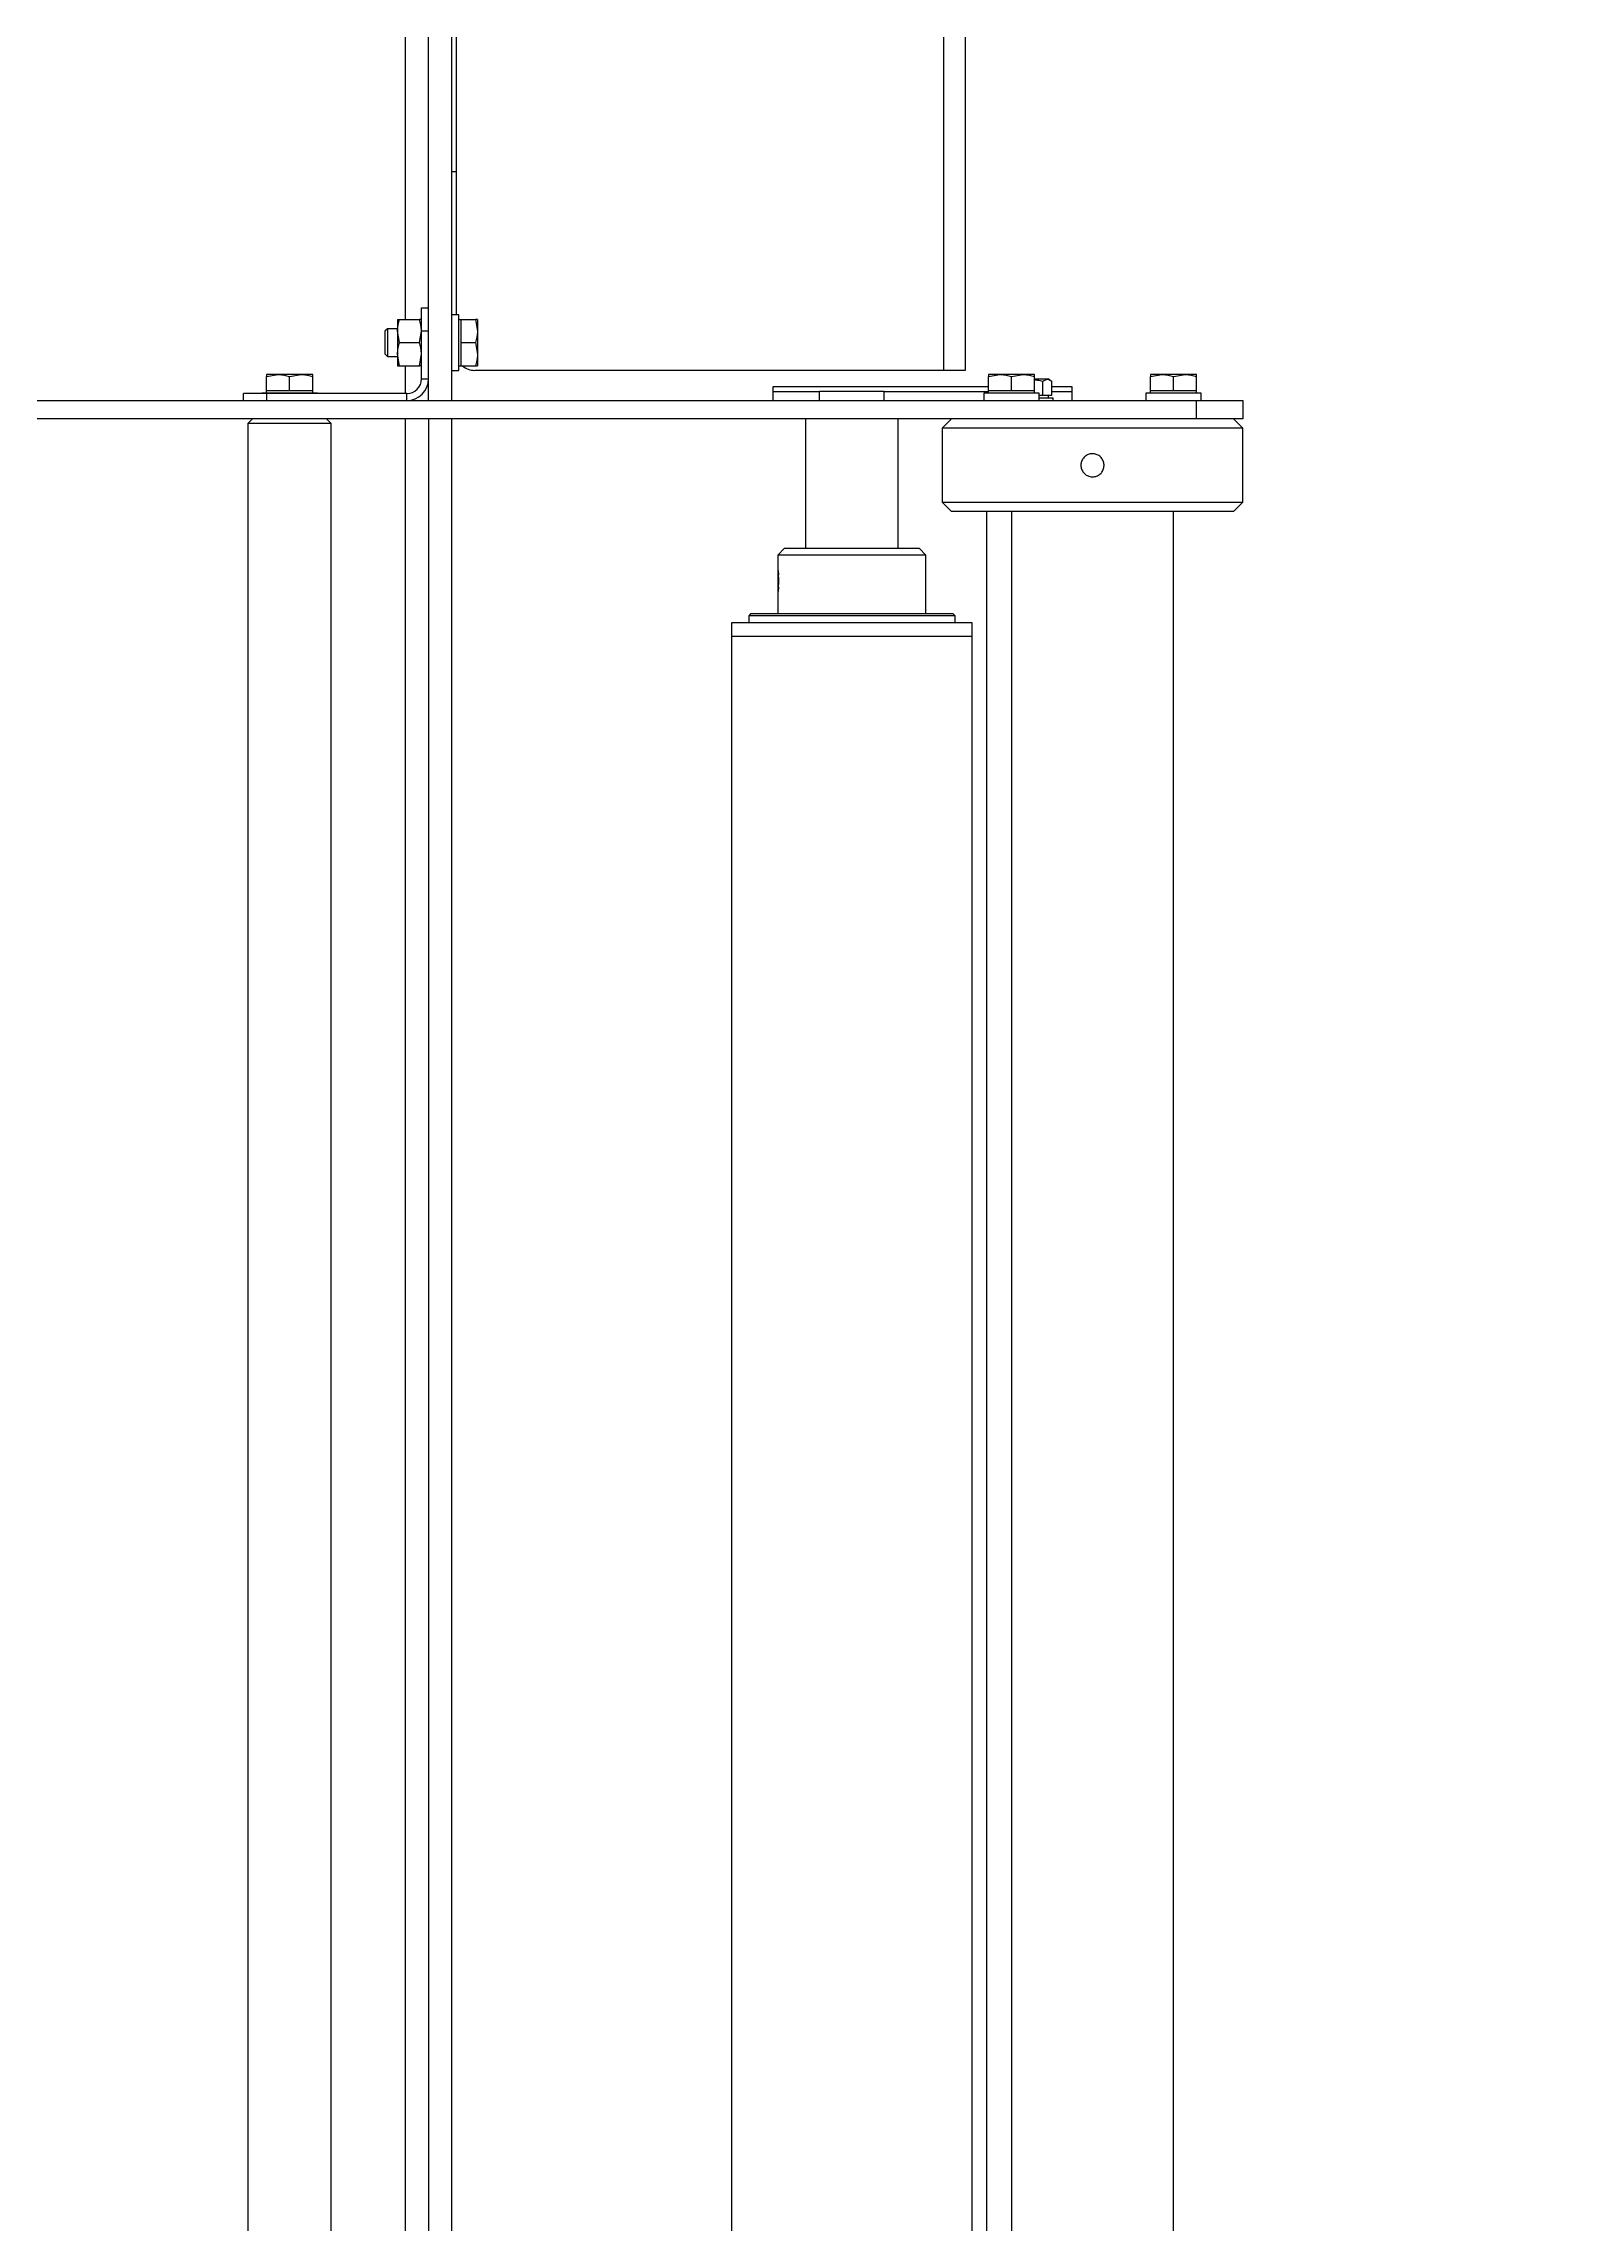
# Model space of a CAD drawing. Header units: inches. Extents: x -955375 to 106222, y -96450 to 64845.
# Drawn here: x 15998.7 to 16330.4, y 27236.8 to 27707.9 of the extents above; entities that cross this region are included whole.
import ezdxf

# ---------------------------------------------------------------- set-up
doc = ezdxf.new("R2010")
doc.units = ezdxf.units.IN
doc.header["$MEASUREMENT"] = 0
doc.linetypes.add('CONTINUA', pattern=[0])
doc.layers.add('ACHUTECH', color=24, linetype='Continuous', lineweight=18)
doc.layers.add('DIBUJO', color=2, linetype='Continuous')
doc.layers.add('P-EQUIPO NUEVO', color=134, linetype='Continuous')
doc.styles.get("Standard").update_dxf_attribs({"font": 'isocp2.shx'})
doc.dimstyles.new('SUPERPEQUEÑA', dxfattribs={"dimtxt": 0.1, "dimasz": 0.05, "dimexe": 0.1, "dimexo": 0.15, "dimgap": 0.05, "dimtad": 1, "dimzin": 0, "dimdsep": 46, "dimtxsty": 'Standard', "dimblk1": 'CRUZZ', "dimblk2": 'CRUZZ', "dimsah": 1, "dimcen": 0.03, "dimse1": 1, "dimse2": 1, "dimclrd": 109, "dimclre": 4, "dimclrt": 173, "dimadec": 0, "dimazin": 0, "dimtfac": 1, "dimtix": 1, "dimtmove": 1, "dimatfit": 3, "dimldrblk": 'CRUZZ', "dimfxl": 1, "dimtolj": 1, "dimtzin": 0, "dimlwd": -1, "dimarcsym": 0})

# ---------------------------------------------------------------- blocks, each defined once
blk = doc.blocks.new('CRUZ')
at = {"layer": 'DIBUJO', "color": 7, "lineweight": -3}
for p, q in [((-0.22, 0), (0.22, 0)), ((0, 0.22), (0, -0.22))]:
    blk.add_line(p, q, dxfattribs=at)
at = {"layer": 'DIBUJO', "color": 7, "lineweight": -3, "const_width": 0.05}
blk.add_lwpolyline([(-0.03, 0, 1), (0.03, 0, 1)], format="xyb", close=True, dxfattribs=at)
blk = doc.blocks.new('CRUZZ')
at = {"layer": 'DIBUJO', "color": 3, "xscale": 10, "yscale": 10, "zscale": 10}
blk.add_blockref('CRUZ', (0, 0), dxfattribs=at)
blk = doc.blocks.new('*D185')
at = {"layer": 'ACHUTECH', "color": 7, "ltscale": 500, "transparency": 16777216}
blk.add_line((5118.65, 54499.15), (5118.65, 25409.93), dxfattribs=at)
at = {"layer": 'Defpoints', "color": 0, "linetype": 'CONTINUA', "ltscale": 500, "transparency": 16777216}
for p in [(26169.23, 54499.2), (5118.65, 25409.88), (6592.24, 25409.88)]:
    blk.add_point(p, dxfattribs=at)
at = {"layer": 'ACHUTECH', "color": 7, "linetype": 'CONTINUA', "ltscale": 500, "transparency": 16777216, "xscale": 0.05, "yscale": 0.05, "zscale": 0.05}
for p, rotation in [((5118.65, 54499.2), 90), ((5118.65, 25409.88), 270)]:
    blk.add_blockref('CRUZZ', p, dxfattribs=dict(at, rotation=rotation))
at = {"layer": 'ACHUTECH', "color": 7, "linetype": 'CONTINUA', "lineweight": 13, "ltscale": 500, "transparency": 16777216, "insert": (5118.56, 39954.54), "char_height": 0.15, "attachment_point": 5, "rotation": 90}
blk.add_mtext('\\A1;29089.32', dxfattribs=at)
blk = doc.blocks.new('*D201')
at = {"layer": 'ACHUTECH', "color": 7, "ltscale": 500, "transparency": 16777216}
blk.add_line((4340.12, 59153.03), (4340.12, 15437.33), dxfattribs=at)
at = {"layer": 'Defpoints', "color": 0, "linetype": 'CONTINUA', "ltscale": 500, "transparency": 16777216}
for p in [(21639.15, 59153.08), (4340.12, 15437.28), (6285.39, 15437.28)]:
    blk.add_point(p, dxfattribs=at)
at = {"layer": 'ACHUTECH', "color": 7, "linetype": 'CONTINUA', "ltscale": 500, "transparency": 16777216, "xscale": 0.05, "yscale": 0.05, "zscale": 0.05}
for p, rotation in [((4340.12, 59153.08), 90), ((4340.12, 15437.28), 270)]:
    blk.add_blockref('CRUZZ', p, dxfattribs=dict(at, rotation=rotation))
at = {"layer": 'ACHUTECH', "color": 7, "linetype": 'CONTINUA', "lineweight": 13, "ltscale": 500, "transparency": 16777216, "insert": (4340.02, 37295.18), "char_height": 0.15, "attachment_point": 5, "rotation": 90}
blk.add_mtext('\\A1;43715.81', dxfattribs=at)
blk = doc.blocks.new('termoformadora 2')
for p, q in [((133188.17, -9599.09), (133188.17, -8895.09)), ((133193.17, -9599.09), (133193.17, -8895.09)), ((133198.17, -9599.09), (133198.17, -8895.09)), ((133214.17, -8896.09), (133214.17, -9598.09)), ((133232.17, -9598.09), (133232.17, -8896.09)), ((133032.17, -8915.09), (133032.17, -9579.09)), ((133067.17, -9579.09), (133067.17, -8915.09)), ((133072.57, -9579.09), (133072.57, -8915.09)), ((133075.67, -8939.09), (133075.67, -9555.09)), ((133127.67, -9555.09), (133127.67, -8939.09)), ((133075.67, -9552.09), (133127.67, -9552.09)), ((133075.67, -9555.09), (133127.67, -9555.09)), ((133079.37, -9555.09), (133079.37, -9556.59)), ((133079.37, -9556.59), (133079.87, -9557.09)), ((133079.37, -9556.59), (133123.97, -9556.59)), ((133123.47, -9557.09), (133079.87, -9557.09)), ((133085.67, -9557.09), (133085.67, -9569.69)), ((133117.67, -9561.54), (133117.67, -9557.09)), ((133123.47, -9557.09), (133123.97, -9556.59)), ((133123.97, -9556.59), (133123.97, -9555.09)), ((133117.67, -9566.49), (133117.67, -9561.69)), ((133117.67, -9569.69), (133117.67, -9566.64)), ((133085.67, -9569.69), (133087.07, -9571.09)), ((133085.67, -9569.69), (133117.67, -9569.69)), ((133087.07, -9571.09), (133116.27, -9571.09)), ((133091.67, -9571.09), (133091.67, -9599.09)), ((133111.67, -9599.09), (133111.67, -9571.09)), ((133116.27, -9571.09), (133117.67, -9569.69)), ((133019.17, -9579.09), (133017.17, -9581.09)), ((133017.17, -9581.09), (133017.17, -9597.09)), ((133082.17, -9581.09), (133017.17, -9581.09)), ((133019.17, -9579.09), (133080.17, -9579.09)), ((133082.17, -9581.09), (133080.17, -9579.09)), ((133082.17, -9597.09), (133082.17, -9581.09)), ((133017.17, -9597.09), (133019.17, -9599.09)), ((133017.17, -9597.09), (133082.17, -9597.09)), ((133017.17, -9603.09), (133017.17, -9599.09)), ((133017.17, -9599.09), (133310.77, -9599.09)), ((133027.17, -9599.09), (133027.17, -9603.09)), ((133080.17, -9599.09), (133082.17, -9597.09)), ((133214.17, -9598.09), (133215.17, -9599.09)), ((133214.17, -9598.09), (133232.17, -9598.09)), ((133231.17, -9599.09), (133232.17, -9598.09)), ((133310.77, -9603.09), (133017.17, -9603.09)), ((133026.17, -9603.09), (133026.17, -9604.69)), ((133026.17, -9604.69), (133038.17, -9604.69)), ((133027.17, -9604.69), (133027.17, -9608.24)), ((133027.17, -9605.19), (133037.17, -9605.19)), ((133032.17, -9605.19), (133032.17, -9608.24)), ((133037.17, -9604.69), (133037.17, -9608.24)), ((133038.17, -9604.69), (133038.17, -9603.09)), ((133054.17, -9606.09), (133054.17, -9603.09)), ((133058.49, -9605.05), (133054.17, -9605.05)), ((133058.17, -9603.09), (133058.17, -9603.69)), ((133061.17, -9603.69), (133058.17, -9603.69)), ((133058.49, -9604.19), (133058.49, -9607.24)), ((133058.49, -9604.19), (133061.17, -9604.19)), ((133059.17, -9603.69), (133059.17, -9604.19)), ((133060.41, -9604.19), (133060.41, -9607.24)), ((133061.17, -9603.09), (133061.17, -9604.69)), ((133061.17, -9604.69), (133073.17, -9604.69)), ((133062.17, -9604.69), (133062.17, -9608.24)), ((133062.17, -9605.19), (133072.17, -9605.19)), ((133067.17, -9605.19), (133067.17, -9608.24)), ((133072.17, -9604.69), (133072.17, -9608.24)), ((133094.67, -9605.05), (133072.17, -9605.05)), ((133073.17, -9604.69), (133073.17, -9603.09)), ((133094.67, -9603.09), (133094.67, -9605.09)), ((133108.67, -9605.09), (133094.67, -9605.09)), ((133108.67, -9603.09), (133108.67, -9605.09)), ((133118.67, -9605.05), (133108.67, -9605.05)), ((133118.67, -9603.09), (133118.67, -9606.09)), ((133188.17, -9697.09), (133188.17, -9603.09)), ((133193.17, -9603.09), (133193.17, -9697.09)), ((133197.87, -9603.09), (133197.87, -9604.59)), ((133197.87, -9604.59), (133233.17, -9604.59)), ((133198.17, -9610.59), (133198.17, -9604.59)), ((133217.17, -9604.59), (133217.17, -9604.69)), ((133217.17, -9604.69), (133229.17, -9604.69)), ((133218.17, -9604.69), (133218.17, -9608.24)), ((133218.17, -9605.19), (133228.17, -9605.19)), ((133223.17, -9605.19), (133223.17, -9608.24)), ((133228.17, -9604.59), (133228.17, -9603.09)), ((133228.17, -9604.69), (133228.17, -9608.24)), ((133229.17, -9604.69), (133229.17, -9604.59)), ((133233.17, -9603.09), (133233.17, -9604.59)), ((133027.17, -9608.69), (133037.17, -9608.69)), ((133032.17, -9608.24), (133029.67, -9608.69)), ((133037.17, -9608.24), (133034.67, -9608.69)), ((133058.49, -9606.09), (133054.17, -9606.09)), ((133058.83, -9607.49), (133059.17, -9607.69)), ((133059.17, -9607.69), (133062.17, -9607.69)), ((133060.41, -9607.24), (133059.45, -9607.69)), ((133062.17, -9608.69), (133072.17, -9608.69)), ((133067.17, -9608.24), (133064.67, -9608.69)), ((133072.17, -9608.24), (133069.67, -9608.69)), ((133118.67, -9606.09), (133072.17, -9606.09)), ((133077.17, -9699.59), (133077.17, -9609.59)), ((133077.17, -9609.59), (133183.17, -9609.59)), ((133081.87, -9699.59), (133081.87, -9609.59)), ((133188.17, -9609.59), (133186.57, -9609.59)), ((133186.57, -9609.59), (133186.57, -9621.59)), ((133194.67, -9607.79), (133193.17, -9607.79)), ((133194.67, -9607.79), (133194.67, -9623.09)), ((133218.17, -9608.69), (133228.17, -9608.69)), ((133223.17, -9608.24), (133220.67, -9608.69)), ((133228.17, -9608.24), (133225.67, -9608.69)), ((133182.57, -9620.59), (133182.57, -9610.59)), ((133183.02, -9615.59), (133182.57, -9613.09)), ((133186.57, -9610.59), (133183.02, -9610.59)), ((133186.07, -9610.59), (133186.07, -9620.59)), ((133195.12, -9610.59), (133194.67, -9613.09)), ((133199.42, -9610.59), (133195.12, -9610.59)), ((133199.42, -9610.59), (133199.87, -9613.09)), ((133199.87, -9620.59), (133199.87, -9610.59)), ((133202.01, -9612.59), (133199.87, -9612.59)), ((133202.57, -9613.14), (133202.01, -9612.59)), ((133202.01, -9618.59), (133202.01, -9612.59)), ((133202.57, -9618.03), (133202.57, -9613.14)), ((133183.02, -9620.59), (133182.57, -9618.09)), ((133186.07, -9615.59), (133183.02, -9615.59)), ((133193.17, -9618.09), (133194.67, -9618.09)), ((133195.12, -9615.59), (133194.67, -9618.09)), ((133199.42, -9615.59), (133195.12, -9615.59)), ((133199.42, -9615.59), (133199.87, -9618.09)), ((133199.87, -9618.59), (133202.01, -9618.59)), ((133202.01, -9618.59), (133202.57, -9618.03)), ((133186.57, -9620.59), (133183.02, -9620.59)), ((133186.57, -9621.59), (133188.17, -9621.59)), ((133187.17, -9695.59), (133187.17, -9621.59)), ((133194.67, -9623.09), (133193.17, -9623.09)), ((133199.42, -9620.59), (133195.12, -9620.59)), ((133198.17, -9697.09), (133198.17, -9620.59)), ((133188.17, -9652.59), (133187.17, -9652.59))]:
    blk.add_line(p, q)
for centre, radius, start, end in [((133197.87, -9607.79), 4.7, 90, 180), ((133197.87, -9607.79), 3.2, 90, 180), ((133183.17, -9613.59), 4, 48.5904, 90)]:
    blk.add_arc(centre, radius, start, end)
for points, knots in [([(133117.52, -9562.78), (133117.5, -9562.99), (133117.47, -9563.4), (133117.45, -9564.13), (133117.47, -9564.82), (133117.5, -9565.22), (133117.52, -9565.4)], [0, 0, 0, 0, 0.270212, 0.500042, 0.77804, 1, 1, 1, 1]), ([(133117.52, -9562.78), (133117.54, -9562.54), (133117.59, -9562.08), (133117.65, -9561.63), (133117.66, -9561.57), (133117.67, -9561.54)], [0, 0, 0, 0, 0.328767, 0.657564, 1, 1, 1, 1]), ([(133117.67, -9566.64), (133117.66, -9566.61), (133117.66, -9566.55), (133117.59, -9566.12), (133117.54, -9565.65), (133117.52, -9565.4)], [0, 0, 0, 0, 0.324776, 0.649456, 1, 1, 1, 1]), ([(133049.67, -9591.59), (133049.39, -9591.56), (133048.83, -9591.51), (133048.08, -9591.08), (133047.51, -9590.44), (133047.18, -9589.65), (133047.14, -9588.8), (133047.38, -9587.98), (133047.87, -9587.28), (133048.57, -9586.79), (133049.39, -9586.56), (133050.25, -9586.61), (133051.03, -9586.94), (133051.67, -9587.51), (133052.08, -9588.26), (133052.22, -9589.1), (133052.07, -9589.94), (133051.65, -9590.69), (133051.01, -9591.25), (133050.31, -9591.55), (133049.85, -9591.58), (133049.67, -9591.59)], [0, 0, 0, 0, 0.05358, 0.107159, 0.160836, 0.214575, 0.26821, 0.321729, 0.375309, 0.429027, 0.482744, 0.536331, 0.58985, 0.643482, 0.697218, 0.750901, 0.804442, 0.857982, 0.911664, 0.965399, 1, 1, 1, 1]), ([(133029.67, -9608.69), (133029.61, -9608.69), (133028.77, -9608.68), (133027.94, -9608.45), (133027.17, -9608.24)], [0, 0, 0, 0, 0.070205, 1, 1, 1, 1]), ([(133027.17, -9608.24), (133027.17, -9608.42), (133027.17, -9608.66), (133027.17, -9608.68), (133027.17, -9608.69)], [0, 0, 0, 0, 0.768153, 1, 1, 1, 1]), ([(133034.67, -9608.69), (133034.61, -9608.69), (133033.77, -9608.68), (133032.94, -9608.45), (133032.17, -9608.24)], [0, 0, 0, 0, 0.070215, 1, 1, 1, 1]), ([(133037.17, -9608.69), (133037.17, -9608.68), (133037.17, -9608.66), (133037.17, -9608.42), (133037.17, -9608.24)], [0, 0, 0, 0, 0.231847, 1, 1, 1, 1]), ([(133059.45, -9607.69), (133059.43, -9607.69), (133059.11, -9607.68), (133058.79, -9607.45), (133058.49, -9607.24)], [0, 0, 0, 0, 0.070202, 1, 1, 1, 1]), ([(133062.17, -9607.55), (133061.78, -9607.52), (133061.18, -9607.47), (133060.61, -9607.3), (133060.41, -9607.24)], [0, 0, 0, 0, 0.659904, 1, 1, 1, 1]), ([(133064.67, -9608.69), (133064.61, -9608.69), (133063.77, -9608.68), (133062.94, -9608.45), (133062.17, -9608.24)], [0, 0, 0, 0, 0.070207, 1, 1, 1, 1]), ([(133062.17, -9608.24), (133062.17, -9608.42), (133062.17, -9608.66), (133062.17, -9608.68), (133062.17, -9608.69)], [0, 0, 0, 0, 0.768153, 1, 1, 1, 1]), ([(133069.67, -9608.69), (133069.61, -9608.69), (133068.77, -9608.68), (133067.94, -9608.45), (133067.17, -9608.24)], [0, 0, 0, 0, 0.070217, 1, 1, 1, 1]), ([(133072.17, -9608.69), (133072.17, -9608.68), (133072.17, -9608.66), (133072.17, -9608.42), (133072.17, -9608.24)], [0, 0, 0, 0, 0.231847, 1, 1, 1, 1]), ([(133220.67, -9608.69), (133220.61, -9608.69), (133219.77, -9608.68), (133218.94, -9608.45), (133218.17, -9608.24)], [0, 0, 0, 0, 0.070169, 1, 1, 1, 1]), ([(133218.17, -9608.24), (133218.17, -9608.42), (133218.17, -9608.66), (133218.17, -9608.68), (133218.17, -9608.69)], [0, 0, 0, 0, 0.768138, 1, 1, 1, 1]), ([(133225.67, -9608.69), (133225.61, -9608.69), (133224.77, -9608.68), (133223.94, -9608.45), (133223.17, -9608.24)], [0, 0, 0, 0, 0.07024, 1, 1, 1, 1]), ([(133228.17, -9608.69), (133228.17, -9608.68), (133228.17, -9608.66), (133228.17, -9608.42), (133228.17, -9608.24)], [0, 0, 0, 0, 0.231862, 1, 1, 1, 1]), ([(133182.57, -9613.09), (133182.57, -9613.03), (133182.58, -9612.19), (133182.8, -9611.36), (133183.02, -9610.59)], [0, 0, 0, 0, 0.070196, 1, 1, 1, 1]), ([(133183.02, -9610.59), (133182.83, -9610.59), (133182.6, -9610.59), (133182.57, -9610.59), (133182.57, -9610.59)], [0, 0, 0, 0, 0.768152, 1, 1, 1, 1]), ([(133194.67, -9610.59), (133194.68, -9610.59), (133194.7, -9610.59), (133194.94, -9610.59), (133195.12, -9610.59)], [0, 0, 0, 0, 0.268637, 1, 1, 1, 1]), ([(133194.67, -9613.09), (133194.67, -9613.15), (133194.68, -9613.99), (133194.9, -9614.82), (133195.12, -9615.59)], [0, 0, 0, 0, 0.070197, 1, 1, 1, 1]), ([(133199.87, -9610.59), (133199.86, -9610.59), (133199.84, -9610.59), (133199.6, -9610.59), (133199.42, -9610.59)], [0, 0, 0, 0, 0.268633, 1, 1, 1, 1]), ([(133199.87, -9613.09), (133199.87, -9613.15), (133199.86, -9613.99), (133199.63, -9614.82), (133199.42, -9615.59)], [0, 0, 0, 0, 0.070198, 1, 1, 1, 1]), ([(133182.57, -9618.09), (133182.57, -9618.03), (133182.58, -9617.19), (133182.8, -9616.36), (133183.02, -9615.59)], [0, 0, 0, 0, 0.070197, 1, 1, 1, 1]), ([(133194.67, -9618.09), (133194.67, -9618.15), (133194.68, -9618.99), (133194.9, -9619.82), (133195.12, -9620.59)], [0, 0, 0, 0, 0.070197, 1, 1, 1, 1]), ([(133199.87, -9618.09), (133199.87, -9618.15), (133199.86, -9618.99), (133199.63, -9619.82), (133199.42, -9620.59)], [0, 0, 0, 0, 0.070198, 1, 1, 1, 1]), ([(133182.57, -9620.59), (133182.57, -9620.59), (133182.6, -9620.59), (133182.83, -9620.59), (133183.02, -9620.59)], [0, 0, 0, 0, 0.231848, 1, 1, 1, 1]), ([(133194.67, -9620.59), (133194.68, -9620.59), (133194.7, -9620.59), (133194.94, -9620.59), (133195.12, -9620.59)], [0, 0, 0, 0, 0.268637, 1, 1, 1, 1]), ([(133199.87, -9620.59), (133199.86, -9620.59), (133199.84, -9620.59), (133199.6, -9620.59), (133199.42, -9620.59)], [0, 0, 0, 0, 0.268633, 1, 1, 1, 1])]:
    blk.add_open_spline(points, degree=3, knots=knots)

msp = doc.modelspace()

# ---------------------------------------------------------------- block references
at = {"layer": 'P-EQUIPO NUEVO', "lineweight": 0, "rotation": 180}
msp.add_blockref('termoformadora 2', (149275.079, 18027.72), dxfattribs=at)

# ---------------------------------------------------------------- dimensions: what is measured, and where the dimension line sits
at = {"layer": 'ACHUTECH', "color": 7, "linetype": 'CONTINUA', "lineweight": 13, "ltscale": 500}
for base, p1, p2, picture, middle in [((4340.116, 15437.278), (21639.15, 59153.085), (6285.39, 15437.278), '*D201', (4340.021, 37295.181)), ((5118.653, 25409.883), (26169.229, 54499.203), (6592.24, 25409.883), '*D185', (5118.558, 39954.543))]:
    dim = msp.add_linear_dim(base=base, p1=p1, p2=p2, angle=90, dimstyle='SUPERPEQUEÑA', override={"dimtxt": 0.15, "dimgap": 0.02, "dimclrd": 7, "dimclrt": 7, "dimfxl": 0.2}, dxfattribs=at)
    dim.commit()
    dim.dimension.update_dxf_attribs({"geometry": picture, "text_midpoint": middle})

doc.saveas('drawing.dxf')
